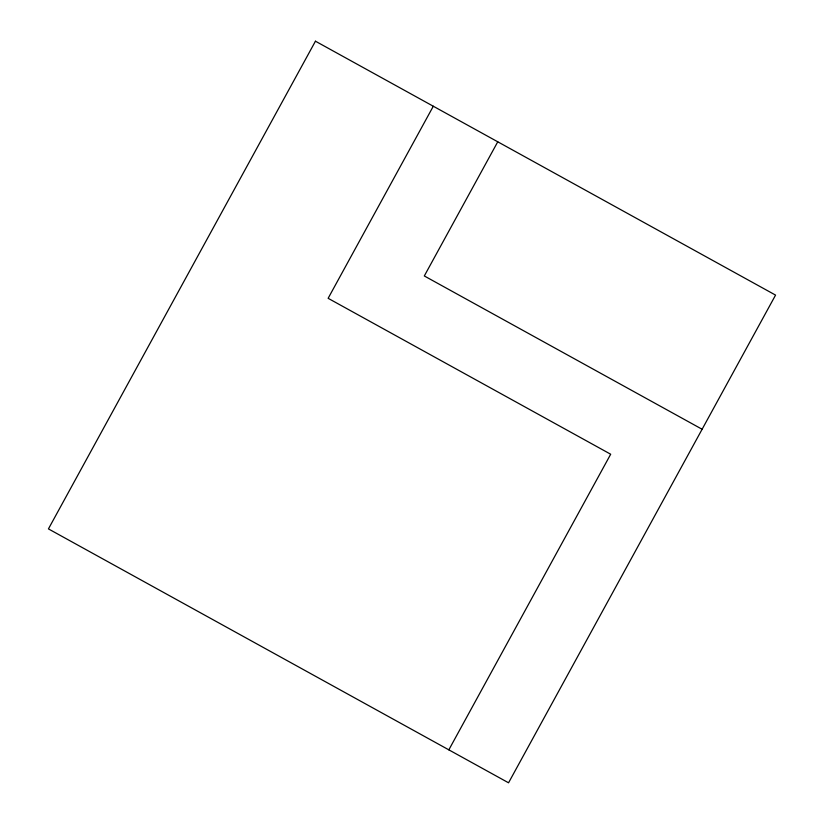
<?xml version="1.0" encoding="UTF-8"?>
<svg xmlns="http://www.w3.org/2000/svg" width="824" height="824" viewBox="0 0 824 824"><rect width="100%" height="100%" fill="white"/><g stroke="black" fill="none" stroke-linecap="round" stroke-linejoin="round"><path stroke-width="1.24" d="M433.3 106.234L328.137 298.309L610.687 454.23L448.833 749.85M497.758 141.8L424.308 275.958L702.11 429.252M315.448 41.2L48.441 528.895L508.552 782.8L775.559 295.105L315.448 41.2"/></g></svg>
